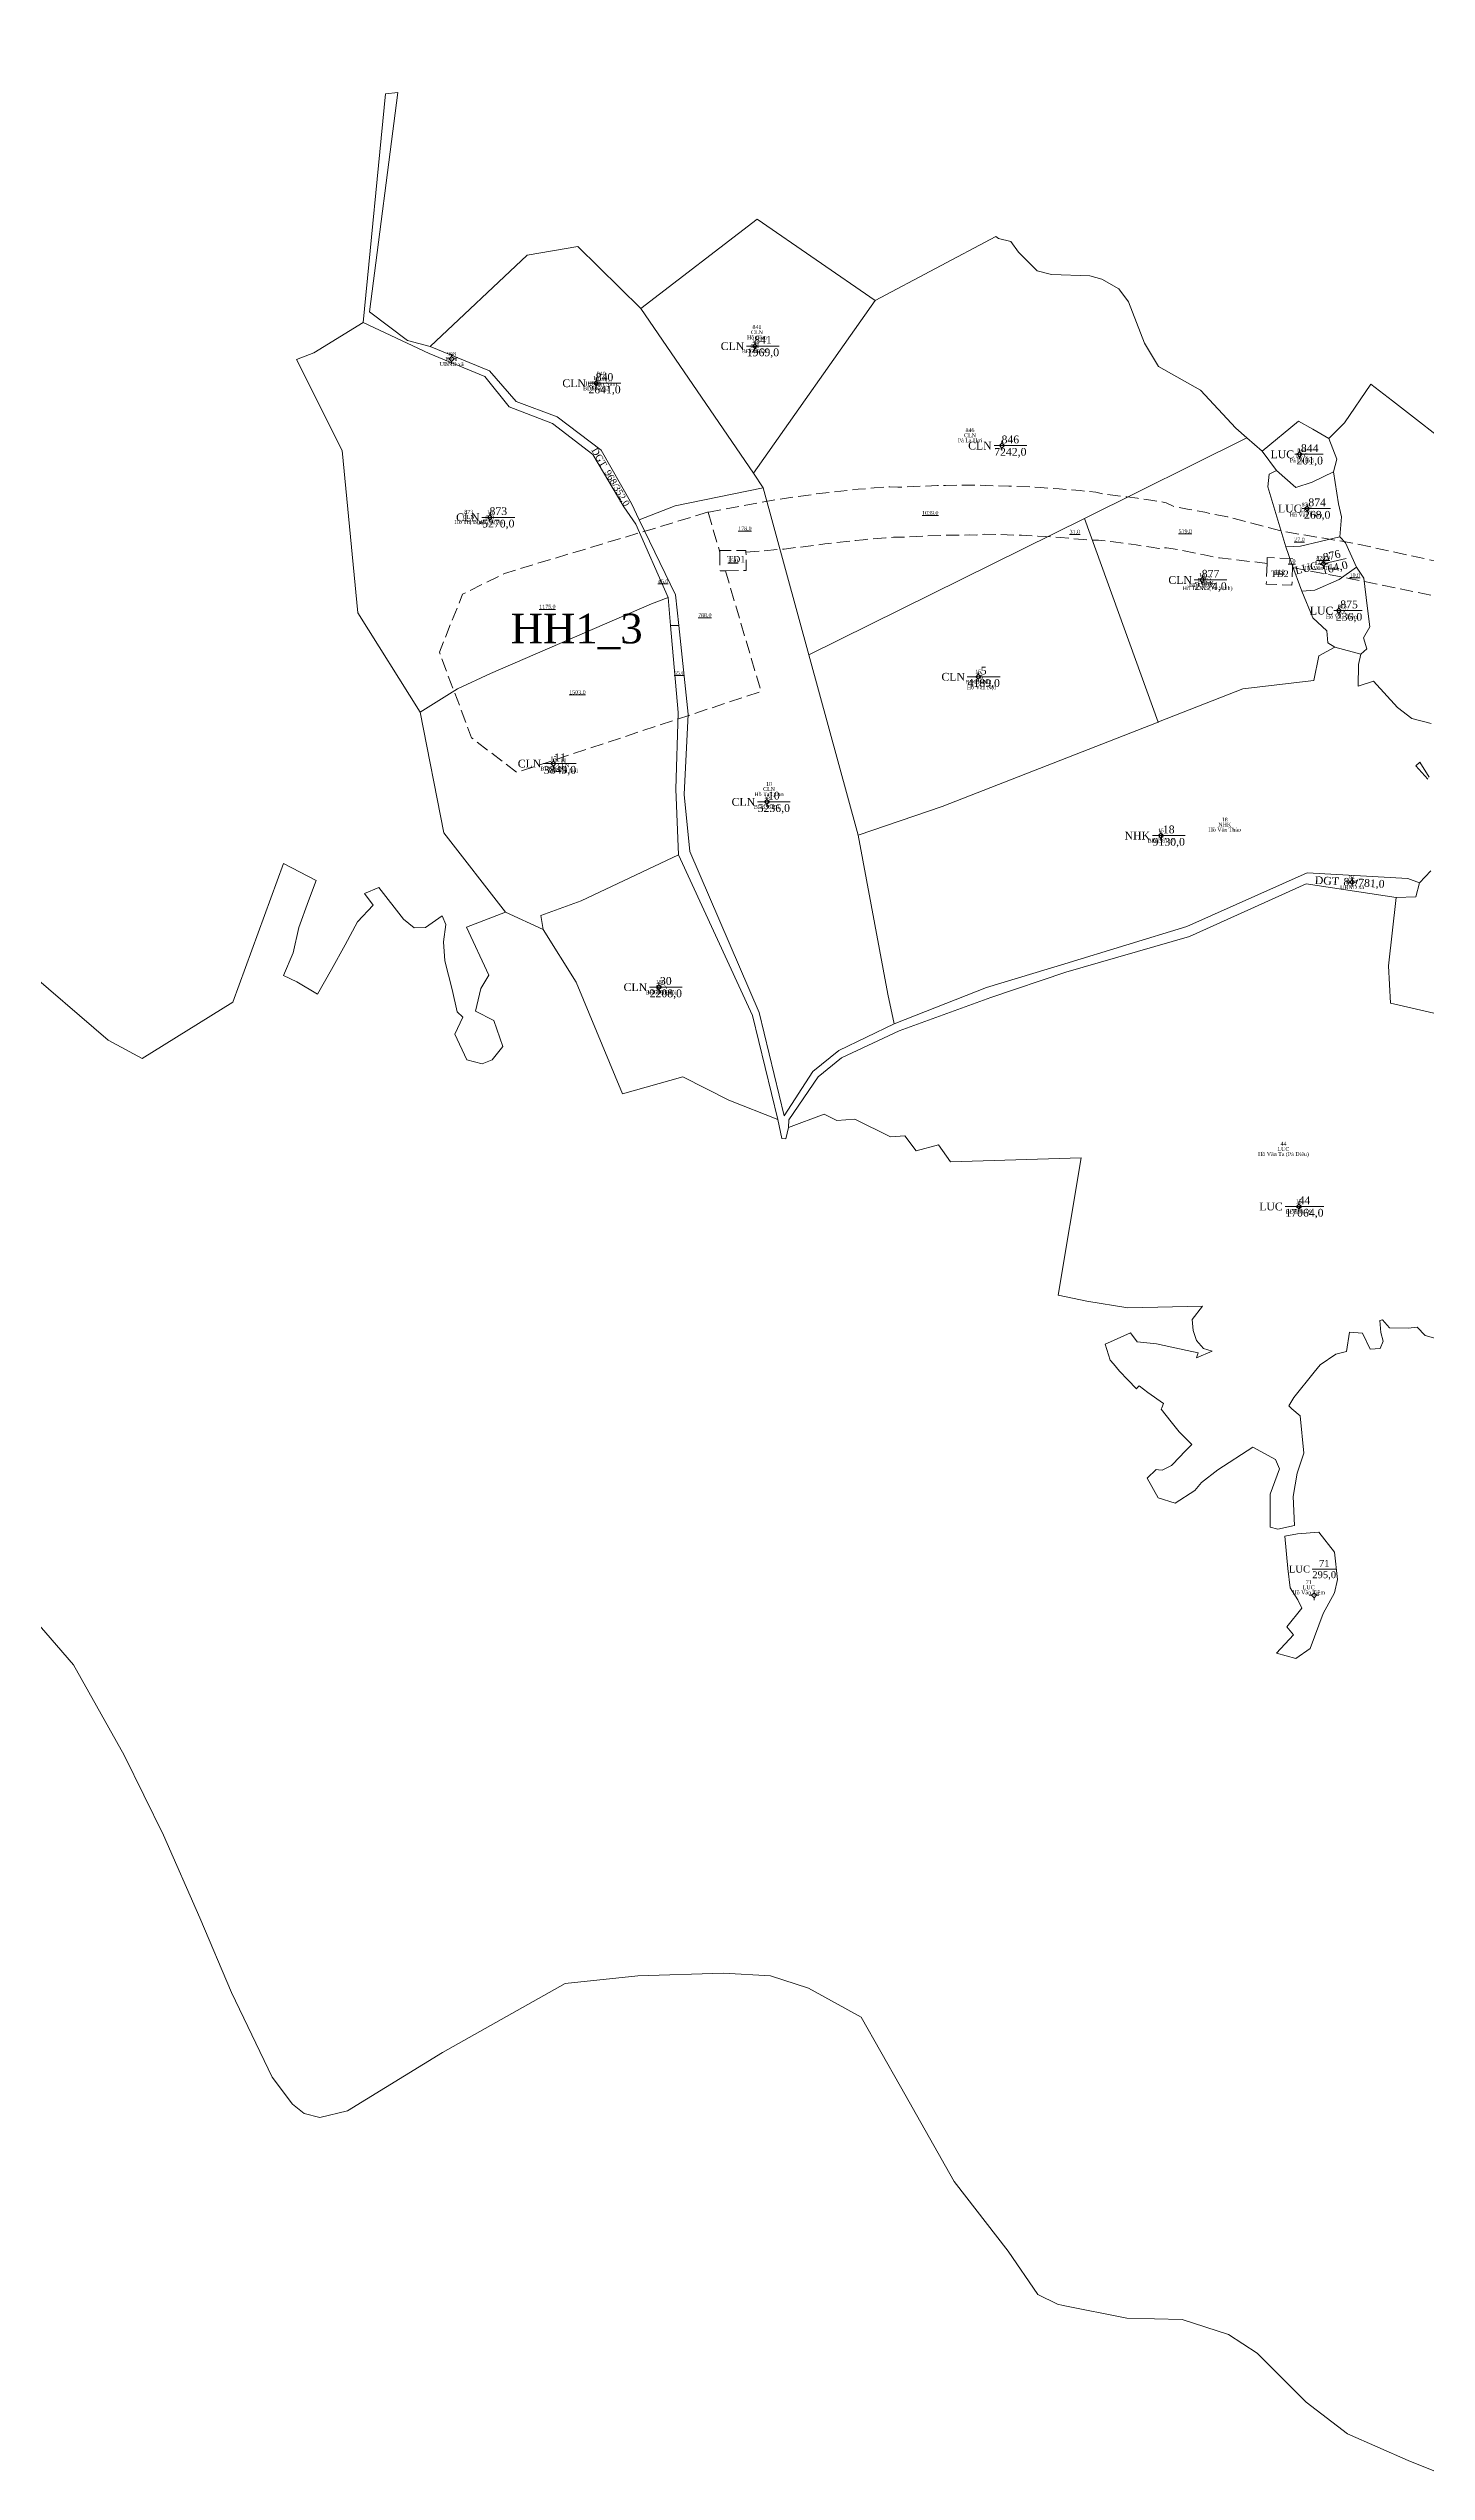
# Model space of a CAD drawing. Header units: metres. Extents: x 543340 to 549474, y 1840490 to 1845220.
# Drawn here: x 547511 to 547866, y 1840525 to 1841148 of the extents above; entities that cross this region are included whole.
import ezdxf
from ezdxf.enums import TextEntityAlignment as Align

# ---------------------------------------------------------------- set-up
doc = ezdxf.new("R2010")
doc.units = ezdxf.units.M
doc.header["$MEASUREMENT"] = 0
doc.linetypes.add('DGN Style 3', pattern=[4.697227, 3.355162, -1.342065])
for name, color, linetype, lineweight in [('Level 10', 7, 'Continuous', 0), ('Level 11', 7, 'Continuous', 0), ('Level 13', 7, 'Continuous', 0), ('Level 15', 7, 'Continuous', 0), ('Level 19', 7, 'Continuous', 0), ('Level 2', 7, 'Continuous', 0), ('Level 28', 7, 'Continuous', 0), ('Level 30', 7, 'Continuous', 0), ('Level 4', 7, 'Continuous', 0), ('Level 5', 7, 'Continuous', 0)]:
    doc.layers.add(name, color=color, linetype=linetype, lineweight=lineweight)
doc.styles.add('Style-Times New Roman', font='times.ttf')

# ---------------------------------------------------------------- blocks, each defined once
blk = doc.blocks.new('CENTRD')
at = {"layer": 'Level 11', "linetype": 'Continuous', "lineweight": 0}
h = blk.add_hatch(color=1, dxfattribs=at)
edge = h.paths.add_edge_path()
edge.add_arc((0, 0), 1.5, 0, 360)
at = {"layer": 'Level 11', "color": 1, "linetype": 'Continuous', "lineweight": 0}
for p, q in [((-6.25, 0), (-12.5, 0)), ((0, 6.25), (-6.25, 0)), ((-6.25, 0), (0, -6.25)), ((0, 12.5), (0, 6.25)), ((6.25, 0), (0, 6.25)), ((0, -6.25), (6.25, 0)), ((12.5, 0), (6.25, 0)), ((0, -6.25), (0, -12.5))]:
    blk.add_line(p, q, dxfattribs=at)
blk = doc.blocks.new('N_THUA_258')
at = {"layer": 'Level 13', "color": 1, "linetype": 'Continuous', "lineweight": 0}
blk.add_line((-2.04, 0), (6.37, 0), dxfattribs=at)
at = {"layer": 'Level 13', "color": 5, "linetype": 'Continuous', "lineweight": 0, "style": 'Style-Times New Roman'}
blk.add_text('840', height=2, dxfattribs=at).set_placement((2.16, 1.6), align=Align.MIDDLE_CENTER)
at = {"layer": 'Level 2', "color": 3, "linetype": 'Continuous', "lineweight": 0, "style": 'Style-Times New Roman'}
blk.add_text('CLN', height=2, dxfattribs=at).set_placement((-2.64, 0), align=Align.MIDDLE_RIGHT)
at = {"layer": 'Level 4', "color": 1, "linetype": 'Continuous', "lineweight": 0, "style": 'Style-Times New Roman'}
blk.add_text('2641,0', height=2, dxfattribs=at).set_placement((2.16, -1.6), align=Align.MIDDLE_CENTER)
blk = doc.blocks.new('N_THUA_259')
at = {"layer": 'Level 13', "color": 1, "linetype": 'Continuous', "lineweight": 0}
blk.add_line((-2.14, 0), (6.27, 0), dxfattribs=at)
at = {"layer": 'Level 13', "color": 5, "linetype": 'Continuous', "lineweight": 0, "style": 'Style-Times New Roman'}
blk.add_text('841', height=2, dxfattribs=at).set_placement((2.07, 1.6), align=Align.MIDDLE_CENTER)
at = {"layer": 'Level 2', "color": 3, "linetype": 'Continuous', "lineweight": 0, "style": 'Style-Times New Roman'}
blk.add_text('CLN', height=2, dxfattribs=at).set_placement((-2.74, 0), align=Align.MIDDLE_RIGHT)
at = {"layer": 'Level 4', "color": 1, "linetype": 'Continuous', "lineweight": 0, "style": 'Style-Times New Roman'}
blk.add_text('1969,0', height=2, dxfattribs=at).set_placement((2.07, -1.6), align=Align.MIDDLE_CENTER)
blk = doc.blocks.new('N_THUA_261')
at = {"layer": 'Level 13', "color": 1, "linetype": 'Continuous', "lineweight": 0}
blk.add_line((-0.82, 0), (6.04, 0), dxfattribs=at)
at = {"layer": 'Level 13', "color": 5, "linetype": 'Continuous', "lineweight": 0, "style": 'Style-Times New Roman'}
blk.add_text('844', height=2, dxfattribs=at).set_placement((2.61, 1.6), align=Align.MIDDLE_CENTER)
at = {"layer": 'Level 2', "color": 3, "linetype": 'Continuous', "lineweight": 0, "style": 'Style-Times New Roman'}
blk.add_text('LUC', height=2, dxfattribs=at).set_placement((-1.42, 0), align=Align.MIDDLE_RIGHT)
at = {"layer": 'Level 4', "color": 1, "linetype": 'Continuous', "lineweight": 0, "style": 'Style-Times New Roman'}
blk.add_text('201,0', height=2, dxfattribs=at).set_placement((2.61, -1.6), align=Align.MIDDLE_CENTER)
blk = doc.blocks.new('N_THUA_262')
at = {"layer": 'Level 13', "color": 1, "linetype": 'Continuous', "lineweight": 0}
blk.add_line((-2.04, 0), (6.37, 0), dxfattribs=at)
at = {"layer": 'Level 13', "color": 5, "linetype": 'Continuous', "lineweight": 0, "style": 'Style-Times New Roman'}
blk.add_text('846', height=2, dxfattribs=at).set_placement((2.16, 1.6), align=Align.MIDDLE_CENTER)
at = {"layer": 'Level 2', "color": 3, "linetype": 'Continuous', "lineweight": 0, "style": 'Style-Times New Roman'}
blk.add_text('CLN', height=2, dxfattribs=at).set_placement((-2.64, 0), align=Align.MIDDLE_RIGHT)
at = {"layer": 'Level 4', "color": 1, "linetype": 'Continuous', "lineweight": 0, "style": 'Style-Times New Roman'}
blk.add_text('7242,0', height=2, dxfattribs=at).set_placement((2.16, -1.6), align=Align.MIDDLE_CENTER)
blk = doc.blocks.new('N_THUA_263')
at = {"layer": 'Level 13', "color": 1, "linetype": 'Continuous', "lineweight": 0}
blk.add_line((-2.04, 0), (6.37, 0), dxfattribs=at)
at = {"layer": 'Level 13', "color": 5, "linetype": 'Continuous', "lineweight": 0, "style": 'Style-Times New Roman'}
blk.add_text('873', height=2, dxfattribs=at).set_placement((2.16, 1.6), align=Align.MIDDLE_CENTER)
at = {"layer": 'Level 2', "color": 3, "linetype": 'Continuous', "lineweight": 0, "style": 'Style-Times New Roman'}
blk.add_text('CLN', height=2, dxfattribs=at).set_placement((-2.64, 0), align=Align.MIDDLE_RIGHT)
at = {"layer": 'Level 4', "color": 1, "linetype": 'Continuous', "lineweight": 0, "style": 'Style-Times New Roman'}
blk.add_text('5270,0', height=2, dxfattribs=at).set_placement((2.16, -1.6), align=Align.MIDDLE_CENTER)
blk = doc.blocks.new('N_THUA_264')
at = {"layer": 'Level 13', "color": 1, "linetype": 'Continuous', "lineweight": 0}
blk.add_line((-0.82, 0), (6.04, 0), dxfattribs=at)
at = {"layer": 'Level 13', "color": 5, "linetype": 'Continuous', "lineweight": 0, "style": 'Style-Times New Roman'}
blk.add_text('874', height=2, dxfattribs=at).set_placement((2.61, 1.6), align=Align.MIDDLE_CENTER)
at = {"layer": 'Level 2', "color": 3, "linetype": 'Continuous', "lineweight": 0, "style": 'Style-Times New Roman'}
blk.add_text('LUC', height=2, dxfattribs=at).set_placement((-1.42, 0), align=Align.MIDDLE_RIGHT)
at = {"layer": 'Level 4', "color": 1, "linetype": 'Continuous', "lineweight": 0, "style": 'Style-Times New Roman'}
blk.add_text('268,0', height=2, dxfattribs=at).set_placement((2.61, -1.6), align=Align.MIDDLE_CENTER)
blk = doc.blocks.new('N_THUA_265')
at = {"layer": 'Level 13', "color": 1, "linetype": 'Continuous', "lineweight": 0}
blk.add_line((-0.81, 0), (6.04, 0), dxfattribs=at)
at = {"layer": 'Level 13', "color": 5, "linetype": 'Continuous', "lineweight": 0, "style": 'Style-Times New Roman'}
blk.add_text('875', height=2, dxfattribs=at).set_placement((2.62, 1.6), align=Align.MIDDLE_CENTER)
at = {"layer": 'Level 2', "color": 3, "linetype": 'Continuous', "lineweight": 0, "style": 'Style-Times New Roman'}
blk.add_text('LUC', height=2, dxfattribs=at).set_placement((-1.41, 0), align=Align.MIDDLE_RIGHT)
at = {"layer": 'Level 4', "color": 1, "linetype": 'Continuous', "lineweight": 0, "style": 'Style-Times New Roman'}
blk.add_text('236,0', height=2, dxfattribs=at).set_placement((2.62, -1.6), align=Align.MIDDLE_CENTER)
blk = doc.blocks.new('N_THUA_266')
at = {"layer": 'Level 13', "color": 1, "linetype": 'Continuous', "lineweight": 0}
blk.add_line((-0.79, -0.19), (5.87, 1.42), dxfattribs=at)
at = {"layer": 'Level 13', "color": 5, "linetype": 'Continuous', "lineweight": 0, "style": 'Style-Times New Roman'}
blk.add_text('876', height=2, rotation=13.59272, dxfattribs=at).set_placement((2.16, 2.17), align=Align.MIDDLE_CENTER)
at = {"layer": 'Level 2', "color": 3, "linetype": 'Continuous', "lineweight": 0, "style": 'Style-Times New Roman'}
blk.add_text('LUC', height=2, rotation=13.59272, dxfattribs=at).set_placement((-1.38, -0.33), align=Align.MIDDLE_RIGHT)
at = {"layer": 'Level 4', "color": 1, "linetype": 'Continuous', "lineweight": 0, "style": 'Style-Times New Roman'}
blk.add_text('164,0', height=2, rotation=13.59272, dxfattribs=at).set_placement((2.92, -0.94), align=Align.MIDDLE_CENTER)
blk = doc.blocks.new('N_THUA_267')
at = {"layer": 'Level 13', "color": 1, "linetype": 'Continuous', "lineweight": 0}
blk.add_line((-2.04, 0), (6.37, 0), dxfattribs=at)
at = {"layer": 'Level 13', "color": 5, "linetype": 'Continuous', "lineweight": 0, "style": 'Style-Times New Roman'}
blk.add_text('877', height=2, dxfattribs=at).set_placement((2.16, 1.6), align=Align.MIDDLE_CENTER)
at = {"layer": 'Level 2', "color": 3, "linetype": 'Continuous', "lineweight": 0, "style": 'Style-Times New Roman'}
blk.add_text('CLN', height=2, dxfattribs=at).set_placement((-2.64, 0), align=Align.MIDDLE_RIGHT)
at = {"layer": 'Level 4', "color": 1, "linetype": 'Continuous', "lineweight": 0, "style": 'Style-Times New Roman'}
blk.add_text('2774,0', height=2, dxfattribs=at).set_placement((2.16, -1.6), align=Align.MIDDLE_CENTER)
blk = doc.blocks.new('N_THUA_274')
at = {"layer": 'Level 13', "color": 5, "linetype": 'Continuous', "lineweight": 0, "style": 'Style-Times New Roman'}
blk.add_text('968', height=1.7, rotation=300.41726, dxfattribs=at).set_placement((0.77, -1.31), align=Align.MIDDLE_RIGHT)
at = {"layer": 'Level 13', "color": 1, "linetype": 'Continuous', "lineweight": 0, "style": 'Style-Times New Roman'}
blk.add_text('/', height=1.7, rotation=300.41726, dxfattribs=at).set_placement((0.94, -1.6), align=Align.MIDDLE_CENTER)
at = {"layer": 'Level 2', "color": 3, "linetype": 'Continuous', "lineweight": 0, "style": 'Style-Times New Roman'}
blk.add_text('DGT ', height=1.7, rotation=300.41726, dxfattribs=at).set_placement((-1.54, 2.62), align=Align.MIDDLE_RIGHT)
at = {"layer": 'Level 4', "color": 1, "linetype": 'Continuous', "lineweight": 0, "style": 'Style-Times New Roman'}
blk.add_text('352,0', height=1.7, rotation=300.41726, dxfattribs=at).set_placement((1.11, -1.88), align=Align.MIDDLE_LEFT)
blk = doc.blocks.new('N_THUA_321')
at = {"layer": 'Level 13', "color": 1, "linetype": 'Continuous', "lineweight": 0}
blk.add_line((-2.81, 0), (5.6, 0), dxfattribs=at)
at = {"layer": 'Level 13', "color": 5, "linetype": 'Continuous', "lineweight": 0, "style": 'Style-Times New Roman'}
blk.add_text('5', height=2, dxfattribs=at).set_placement((1.4, 1.6), align=Align.MIDDLE_CENTER)
at = {"layer": 'Level 2', "color": 3, "linetype": 'Continuous', "lineweight": 0, "style": 'Style-Times New Roman'}
blk.add_text('CLN', height=2, dxfattribs=at).set_placement((-3.41, 0), align=Align.MIDDLE_RIGHT)
at = {"layer": 'Level 4', "color": 1, "linetype": 'Continuous', "lineweight": 0, "style": 'Style-Times New Roman'}
blk.add_text('4189,0', height=2, dxfattribs=at).set_placement((1.4, -1.6), align=Align.MIDDLE_CENTER)
blk = doc.blocks.new('N_THUA_322')
at = {"layer": 'Level 13', "color": 1, "linetype": 'Continuous', "lineweight": 0}
blk.add_line((-2.43, 0), (5.98, 0), dxfattribs=at)
at = {"layer": 'Level 13', "color": 5, "linetype": 'Continuous', "lineweight": 0, "style": 'Style-Times New Roman'}
blk.add_text('10', height=2, dxfattribs=at).set_placement((1.78, 1.6), align=Align.MIDDLE_CENTER)
at = {"layer": 'Level 2', "color": 3, "linetype": 'Continuous', "lineweight": 0, "style": 'Style-Times New Roman'}
blk.add_text('CLN', height=2, dxfattribs=at).set_placement((-3.03, 0), align=Align.MIDDLE_RIGHT)
at = {"layer": 'Level 4', "color": 1, "linetype": 'Continuous', "lineweight": 0, "style": 'Style-Times New Roman'}
blk.add_text('5236,0', height=2, dxfattribs=at).set_placement((1.78, -1.6), align=Align.MIDDLE_CENTER)
blk = doc.blocks.new('N_THUA_323')
at = {"layer": 'Level 13', "color": 1, "linetype": 'Continuous', "lineweight": 0}
blk.add_line((-2.52, 0), (5.89, 0), dxfattribs=at)
at = {"layer": 'Level 13', "color": 5, "linetype": 'Continuous', "lineweight": 0, "style": 'Style-Times New Roman'}
blk.add_text('11', height=2, dxfattribs=at).set_placement((1.68, 1.6), align=Align.MIDDLE_CENTER)
at = {"layer": 'Level 2', "color": 3, "linetype": 'Continuous', "lineweight": 0, "style": 'Style-Times New Roman'}
blk.add_text('CLN', height=2, dxfattribs=at).set_placement((-3.12, 0), align=Align.MIDDLE_RIGHT)
at = {"layer": 'Level 4', "color": 1, "linetype": 'Continuous', "lineweight": 0, "style": 'Style-Times New Roman'}
blk.add_text('3849,0', height=2, dxfattribs=at).set_placement((1.68, -1.6), align=Align.MIDDLE_CENTER)
blk = doc.blocks.new('N_THUA_324')
at = {"layer": 'Level 13', "color": 1, "linetype": 'Continuous', "lineweight": 0}
blk.add_line((-2.16, 0), (6.25, 0), dxfattribs=at)
at = {"layer": 'Level 13', "color": 5, "linetype": 'Continuous', "lineweight": 0, "style": 'Style-Times New Roman'}
blk.add_text('18', height=2, dxfattribs=at).set_placement((2.04, 1.6), align=Align.MIDDLE_CENTER)
at = {"layer": 'Level 2', "color": 3, "linetype": 'Continuous', "lineweight": 0, "style": 'Style-Times New Roman'}
blk.add_text('NHK', height=2, dxfattribs=at).set_placement((-2.76, 0), align=Align.MIDDLE_RIGHT)
at = {"layer": 'Level 4', "color": 1, "linetype": 'Continuous', "lineweight": 0, "style": 'Style-Times New Roman'}
blk.add_text('9130,0', height=2, dxfattribs=at).set_placement((2.04, -1.6), align=Align.MIDDLE_CENTER)
blk = doc.blocks.new('N_THUA_327')
at = {"layer": 'Level 13', "color": 1, "linetype": 'Continuous', "lineweight": 0}
blk.add_line((-2.43, 0), (5.98, 0), dxfattribs=at)
at = {"layer": 'Level 13', "color": 5, "linetype": 'Continuous', "lineweight": 0, "style": 'Style-Times New Roman'}
blk.add_text('30', height=2, dxfattribs=at).set_placement((1.78, 1.6), align=Align.MIDDLE_CENTER)
at = {"layer": 'Level 2', "color": 3, "linetype": 'Continuous', "lineweight": 0, "style": 'Style-Times New Roman'}
blk.add_text('CLN', height=2, dxfattribs=at).set_placement((-3.03, 0), align=Align.MIDDLE_RIGHT)
at = {"layer": 'Level 4', "color": 1, "linetype": 'Continuous', "lineweight": 0, "style": 'Style-Times New Roman'}
blk.add_text('2208,0', height=2, dxfattribs=at).set_placement((1.78, -1.6), align=Align.MIDDLE_CENTER)
blk = doc.blocks.new('N_THUA_328')
at = {"layer": 'Level 13', "color": 1, "linetype": 'Continuous', "lineweight": 0}
blk.add_line((-3.54, 0), (6.42, 0), dxfattribs=at)
at = {"layer": 'Level 13', "color": 5, "linetype": 'Continuous', "lineweight": 0, "style": 'Style-Times New Roman'}
blk.add_text('44', height=2, dxfattribs=at).set_placement((1.44, 1.6), align=Align.MIDDLE_CENTER)
at = {"layer": 'Level 2', "color": 3, "linetype": 'Continuous', "lineweight": 0, "style": 'Style-Times New Roman'}
blk.add_text('LUC', height=2, dxfattribs=at).set_placement((-4.14, 0), align=Align.MIDDLE_RIGHT)
at = {"layer": 'Level 4', "color": 1, "linetype": 'Continuous', "lineweight": 0, "style": 'Style-Times New Roman'}
blk.add_text('17064,0', height=2, dxfattribs=at).set_placement((1.44, -1.6), align=Align.MIDDLE_CENTER)
blk = doc.blocks.new('N_THUA_330')
at = {"layer": 'Level 13', "color": 1, "linetype": 'Continuous', "lineweight": 0}
blk.add_line((-1.16, 0), (5.01, 0), dxfattribs=at)
at = {"layer": 'Level 13', "color": 5, "linetype": 'Continuous', "lineweight": 0, "style": 'Style-Times New Roman'}
blk.add_text('71', height=1.8, dxfattribs=at).set_placement((1.93, 1.44), align=Align.MIDDLE_CENTER)
at = {"layer": 'Level 2', "color": 3, "linetype": 'Continuous', "lineweight": 0, "style": 'Style-Times New Roman'}
blk.add_text('LUC', height=1.8, dxfattribs=at).set_placement((-1.7, 0), align=Align.MIDDLE_RIGHT)
at = {"layer": 'Level 4', "color": 1, "linetype": 'Continuous', "lineweight": 0, "style": 'Style-Times New Roman'}
blk.add_text('295,0', height=1.8, dxfattribs=at).set_placement((1.93, -1.44), align=Align.MIDDLE_CENTER)
blk = doc.blocks.new('N_THUA_331')
at = {"layer": 'Level 13', "color": 5, "linetype": 'Continuous', "lineweight": 0, "style": 'Style-Times New Roman'}
blk.add_text('81', height=2, rotation=356.75656, dxfattribs=at).set_placement((0.82, -0.05), align=Align.MIDDLE_RIGHT)
at = {"layer": 'Level 13', "color": 1, "linetype": 'Continuous', "lineweight": 0, "style": 'Style-Times New Roman'}
blk.add_text('/', height=2, rotation=356.75656, dxfattribs=at).set_placement((1.2, -0.07), align=Align.MIDDLE_CENTER)
at = {"layer": 'Level 2', "color": 3, "linetype": 'Continuous', "lineweight": 0, "style": 'Style-Times New Roman'}
blk.add_text('DGT ', height=2, rotation=356.75656, dxfattribs=at).set_placement((-2.6, 0.15), align=Align.MIDDLE_RIGHT)
at = {"layer": 'Level 4', "color": 1, "linetype": 'Continuous', "lineweight": 0, "style": 'Style-Times New Roman'}
blk.add_text('781,0', height=2, rotation=356.75656, dxfattribs=at).set_placement((1.59, -0.09), align=Align.MIDDLE_LEFT)

msp = doc.modelspace()

# ---------------------------------------------------------------- linework, layer by layer
at = {"layer": 'Level 10', "color": 7, "lineweight": 0}
for p, q in [((547663.68, 1841081.54), (547692.59, 1841039.15)), ((547692.59, 1841039.15), (547723.95, 1841083.55)), ((547777.69, 1841027.52), (547819.47, 1841048.25)), ((547819.47, 1841048.25), (547823.36, 1841044.8)), ((547823.36, 1841044.8), (547827.06, 1841039.89)), ((547692.59, 1841039.15), (547695.15, 1841035.39)), ((547695.15, 1841035.39), (547706.88, 1840992.4)), ((547706.88, 1840992.4), (547777.69, 1841027.52)), ((547777.69, 1841027.52), (547796.63, 1840975.13)), ((547670.69, 1841007.16), (547671.31, 1841000)), ((547706.88, 1840992.4), (547719.52, 1840946.07)), ((547842.06, 1840994.38), (547848.79, 1840992.6)), ((547628.89, 1840926.25), (547638.52, 1840921.78))]:
    msp.add_line(p, q, dxfattribs=at)
at = {"layer": 'Level 10', "color": 7, "lineweight": 0, "flags": 128}
for points in [[(547592.31, 1841077.93), (547598, 1841136.72), (547601.19, 1841137.06), (547593.88, 1841080.69), (547603.7, 1841073.3), (547609.48, 1841071.75)], [(547663.68, 1841081.54), (547693.53, 1841104.53), (547723.95, 1841083.55)], [(547609.48, 1841071.75), (547634.43, 1841095.2), (547647.49, 1841097.45), (547663.68, 1841081.54)], [(547723.95, 1841083.55), (547754.92, 1841100.07), (547755.65, 1841099.56), (547758.82, 1841098.76), (547760.75, 1841096.01), (547763.07, 1841093.65), (547765.59, 1841091.22), (547769.27, 1841090.24), (547779.12, 1841089.89), (547782.18, 1841089.04), (547786.57, 1841086.56), (547789.04, 1841083.21), (547793.14, 1841072.63), (547796.75, 1841066.6), (547807.58, 1841060.47), (547816.63, 1841050.76), (547819.47, 1841048.25)], [(547592.31, 1841077.93), (547579.58, 1841070.11), (547575.13, 1841068.39), (547586.91, 1841044.95), (547590.94, 1841003.24), (547606.94, 1840977.68)], [(547592.31, 1841077.93), (547609.26, 1841069.96), (547623.59, 1841064.03), (547629.84, 1841056.2), (547640.93, 1841051.96), (547651.36, 1841043.97), (547659.28, 1841030.48), (547662.39, 1841026.02), (547670.69, 1841007.16)], [(547609.48, 1841071.75), (547624.76, 1841065.49), (547631.61, 1841057.56), (547642.12, 1841053.69), (547653.48, 1841045.06), (547661.23, 1841031.38), (547663.24, 1841027.13)], [(547840.51, 1841048.08), (547844.53, 1841052.12), (547851.38, 1841062.07), (547856.91, 1841057.78), (547891.67, 1841030.7), (547893.45, 1841029.41)], [(547823.36, 1841044.8), (547832.72, 1841052.55), (547836.42, 1841050.45), (547840.51, 1841048.08)], [(547841.72, 1841039.5), (547842.58, 1841042.79), (547840.51, 1841048.08)], [(547663.24, 1841027.13), (547672.47, 1841030.8), (547695.15, 1841035.39)], [(547827.06, 1841039.89), (547825.21, 1841038.93), (547824.88, 1841035.68), (547829.5, 1841020.24)], [(547827.06, 1841039.89), (547832.06, 1841035.47), (547836.22, 1841036.87), (547841.72, 1841039.5)], [(547843.33, 1841022.83), (547843.78, 1841027.94), (547843.06, 1841031.29), (547841.72, 1841039.5)], [(547663.24, 1841027.13), (547672.59, 1841007.84), (547673.42, 1841000)], [(547829.5, 1841020.24), (547833.28, 1841020.4), (547843.33, 1841022.83)], [(547843.33, 1841022.83), (547844.85, 1841021.25), (547847.66, 1841015.01)], [(547829.5, 1841020.24), (547830.91, 1841015.98), (547833.62, 1841008.82)], [(547833.62, 1841008.82), (547836.96, 1841009.11), (547843.19, 1841011.82), (547847.66, 1841015.01)], [(547847.66, 1841015.01), (547849.5, 1841012.13), (547850.36, 1841005.06), (547851.12, 1840999.62), (547849.49, 1840996.78), (547850.34, 1840993.99), (547848.79, 1840992.6)], [(547606.94, 1840977.68), (547616.5, 1840983.7), (547625.05, 1840987.6), (547666.4, 1841005.55), (547670.69, 1841007.16)], [(547833.62, 1841008.82), (547836.47, 1841001.92), (547839.99, 1840998.58), (547840.28, 1840995.5), (547842.06, 1840994.38)], [(547671.31, 1841000), (547671.32, 1841000), (547673.42, 1841000)], [(547671.31, 1841000), (547673.27, 1840977.6), (547672.64, 1840957.93), (547673.38, 1840941.03)], [(547673.42, 1841000), (547675.84, 1840977.17), (547674.78, 1840956.49), (547676.3, 1840941.88), (547694.12, 1840900.47), (547700.49, 1840873.85), (547707.91, 1840885.28), (547714.59, 1840890.7), (547728.82, 1840897.5)], [(547796.63, 1840975.13), (547796.78, 1840975.19), (547818.47, 1840983.69), (547836.68, 1840985.8), (547837.97, 1840992.22), (547842.06, 1840994.38)], [(547866.89, 1840974.78), (547861.9, 1840976.05), (547858.18, 1840978.93), (547852.05, 1840985.69), (547848.11, 1840984.35), (547848.15, 1840989.94), (547848.79, 1840992.6)], [(547606.94, 1840977.68), (547613.01, 1840946.67), (547628.89, 1840926.25)], [(547719.52, 1840946.07), (547741.13, 1840953.39), (547796.63, 1840975.13)], [(547865.96, 1840960.49), (547862.87, 1840963.92), (547863.95, 1840964.82), (547866.34, 1840960.98)], [(547719.52, 1840946.07), (547727.19, 1840905.15), (547728.82, 1840897.5)], [(547504.03, 1840912.9), (547526.76, 1840893.35), (547535.45, 1840888.64), (547558.75, 1840903.12), (547571.81, 1840938.8), (547580.16, 1840934.37), (547578.22, 1840929.2), (547575.71, 1840922.34), (547574.27, 1840915.77), (547571.82, 1840909.95), (547575.2, 1840908.35), (547580.51, 1840905.15), (547584.16, 1840911.5), (547587.65, 1840917.85), (547590.81, 1840923.79), (547594.87, 1840928.05), (547592.65, 1840931.04), (547596.28, 1840932.57), (547602.63, 1840924.44), (547605.38, 1840922.21), (547608.29, 1840922.29), (547612.62, 1840925.35), (547613.5, 1840923.07), (547612.97, 1840918.59), (547613.24, 1840913.7), (547615.16, 1840906.33), (547616.44, 1840900.61), (547617.9, 1840899.29), (547615.88, 1840894.86), (547618.9, 1840888.31), (547622.9, 1840887.28), (547625.47, 1840888.29), (547628.18, 1840891.72), (547625.86, 1840898.38), (547621.19, 1840900.83), (547622.53, 1840906.62), (547624.62, 1840910.07), (547618.83, 1840922.39), (547628.89, 1840926.25)], [(547638.52, 1840921.78), (547637.96, 1840925.42), (547648.35, 1840929.14), (547673.38, 1840941.03)], [(547673.38, 1840941.03), (547692.35, 1840899.65), (547698.92, 1840872.91)], [(547728.82, 1840897.5), (547752.55, 1840906.86), (547772.68, 1840912.96), (547804.06, 1840922.56), (547834.95, 1840936.36), (547860.89, 1840934.89), (547863.85, 1840933.81)], [(547863.85, 1840933.81), (547866.73, 1840936.87)], [(547701.64, 1840870.89), (547701.72, 1840872.82), (547709.25, 1840883.92), (547715.23, 1840888.81), (547730.07, 1840895.73), (547753.64, 1840904.3), (547772.94, 1840910.78), (547804.73, 1840919.96), (547834.72, 1840933.52), (547857.87, 1840930)], [(547867.56, 1840900.29), (547856.38, 1840902.88), (547855.86, 1840912.45), (547857.87, 1840930)], [(547857.87, 1840930), (547862.88, 1840930.22), (547863.85, 1840933.81)], [(547638.52, 1840921.78), (547647.08, 1840908.29), (547658.98, 1840879.54), (547674.47, 1840883.89), (547686.25, 1840877.91), (547698.92, 1840872.91)], [(547698.92, 1840872.91), (547699.89, 1840868.01), (547700.91, 1840867.97), (547701.64, 1840870.89)], [(547701.64, 1840870.89), (547710.79, 1840874.32), (547714.09, 1840872.7), (547718.67, 1840873.05), (547727.81, 1840868.5), (547731.51, 1840868.73), (547734.46, 1840864.87), (547740.2, 1840866.45), (547743.24, 1840862.07), (547776.9, 1840863.03), (547770.99, 1840827.73), (547778.3, 1840826.18), (547788.83, 1840824.53), (547808.08, 1840824.95), (547805.39, 1840821.46), (547805.68, 1840818.68), (547806.48, 1840816.06), (547808.29, 1840814.04), (547810.56, 1840813.31), (547806.5, 1840811.61), (547806.94, 1840812.91), (547804.14, 1840813.5), (547796.22, 1840815.21), (547791.26, 1840815.78), (547789.51, 1840818.02), (547783.64, 1840815.43), (547783.07, 1840815.18), (547784.34, 1840811.07), (547785.14, 1840810.11), (547786.75, 1840808.2), (547788.9, 1840805.94), (547791.06, 1840803.66), (547791.35, 1840803.97), (547791.78, 1840804.43), (547794.02, 1840802.72), (547798.01, 1840799.9), (547797.57, 1840798.8), (547797.44, 1840798.46), (547800.01, 1840795.2), (547802.08, 1840792.57), (547805.31, 1840789.38), (547803.35, 1840787.34), (547802.29, 1840786.22), (547800.09, 1840783.93), (547797.69, 1840782.76), (547796.72, 1840782.83), (547796.12, 1840782.88), (547793.85, 1840780.7), (547796.68, 1840775.65), (547801.04, 1840774.24), (547806.12, 1840777.48), (547807.78, 1840779.6), (547811.97, 1840782.8), (547820.98, 1840788.67), (547826.82, 1840785.47), (547827.87, 1840783.06), (547825.48, 1840776.59), (547825.44, 1840768.12), (547827.45, 1840767.58), (547831.72, 1840768.52), (547831.33, 1840775.98), (547832.44, 1840781.95), (547834.09, 1840787.07), (547833.2, 1840796.7), (547831.01, 1840798.55), (547830.29, 1840799.3), (547831.54, 1840801.4), (547836.76, 1840807.93), (547838.29, 1840809.79), (547842.32, 1840812.57), (547845.06, 1840813.27), (547845.87, 1840818.24), (547849.21, 1840818), (547851.17, 1840813.85), (547853.75, 1840814.01), (547854.51, 1840815.88), (547853.87, 1840818.14), (547853.67, 1840821.19), (547854.36, 1840821.41), (547856.12, 1840819.38), (547860.97, 1840819.25), (547863.21, 1840819.53), (547865.32, 1840817.4), (547870.21, 1840815.96)], [(547842.74, 1840754.61), (547841.99, 1840751.15), (547839.08, 1840745.89), (547835.72, 1840736.89), (547832.1, 1840734.32), (547827.1, 1840735.71), (547831.48, 1840740.41), (547829.72, 1840742.48), (547833.64, 1840747.24), (547832.59, 1840749.37), (547830.58, 1840752.48), (547829.96, 1840757.43), (547829.25, 1840765.78), (547832.47, 1840766.38), (547837.95, 1840766.79), (547841.97, 1840761.68), (547842.74, 1840754.61)], [(547867.95, 1840525.19), (547860.94, 1840528.01), (547845.33, 1840534.91), (547834.73, 1840543.04), (547822.14, 1840555.64), (547814.72, 1840560.44), (547802.84, 1840564.26), (547788.59, 1840564.65), (547772.27, 1840567.92), (547770.8, 1840568.21), (547765.75, 1840570.74), (547758.1, 1840581.86), (547744.26, 1840599.82), (547730.4, 1840624.24), (547720.34, 1840642.03), (547706.8, 1840649.51), (547696.98, 1840652.67), (547684.89, 1840653.34), (547662.93, 1840652.7), (547644.23, 1840650.7), (547612.64, 1840632.96), (547588.24, 1840618), (547581.15, 1840616.29), (547577.13, 1840617.3), (547574.1, 1840619.68), (547568.86, 1840626.58), (547558.47, 1840648.38), (547550.28, 1840667.63), (547540.92, 1840688.87), (547530.81, 1840709.47), (547517.85, 1840732.63), (547499.18, 1840754.21)]]:
    msp.add_lwpolyline(points, dxfattribs=at)
at = {"layer": 'Level 30', "color": 5, "linetype": 'DGN Style 3', "lineweight": 13}
msp.add_line((547680.96, 1841029.13), (547684, 1841018.83), dxfattribs=at)
at = {"layer": 'Level 30', "color": 5, "linetype": 'DGN Style 3', "lineweight": 13, "flags": 128}
for points in [[(547680.96, 1841029.13), (547681.61, 1841029.25), (547699.04, 1841032.45), (547709.49, 1841033.91), (547717.52, 1841034.81), (547719.55, 1841035.01), (547723.61, 1841035.37), (547727.68, 1841035.68), (547729.74, 1841035.52), (547733.81, 1841035.74), (547739.92, 1841035.98), (547741.58, 1841036.02), (547741.96, 1841036.03), (547748.08, 1841036.11), (547750.12, 1841036.1), (547752.16, 1841035.98), (547758.27, 1841035.85), (547764.38, 1841035.59), (547766.42, 1841035.48), (547768.45, 1841035.3), (547771.23, 1841035.11), (547776.57, 1841034.67), (547780.63, 1841034.27), (547782.63, 1841033.8), (547788.69, 1841033.06), (547791.36, 1841032.7), (547794.74, 1841032.2), (547796.75, 1841031.89), (547798.76, 1841031.56), (547800.66, 1841030.58), (547804.66, 1841029.86), (547808.65, 1841029.09), (547810.63, 1841028.69), (547814.55, 1841027.89), (547828.54, 1841024.24), (547847.48, 1841021.03), (547870.05, 1841016.1), (547911.59, 1841007.58), (547920.49, 1841006.04), (547927.8, 1841005.17), (547946.45, 1841002.14), (547962.04, 1840999.26), (547966.02, 1840998.96), (547967.81, 1840998.91), (547969.59, 1840998.9), (547973.1, 1840998.65), (547974.85, 1840998.42), (547976.61, 1840998.4), (547978.36, 1840998.43), (547980.12, 1840998.53), (547981.87, 1840998.68), (547983.62, 1840998.9), (547985.36, 1840999.17), (547987.17, 1840999.09), (547988.9, 1840999.48), (547990.62, 1840999.92), (547992.32, 1841000.43), (547994, 1841000.99), (547995.67, 1841001.6), (547997.31, 1841002.27), (547999.15, 1841002.52), (548000.76, 1841003.3), (548002.34, 1841004.14), (548003.9, 1841005.03), (548005.42, 1841005.98), (548006.91, 1841006.97), (548008.37, 1841008.01), (548009.95, 1841008.9), (548011.34, 1841010.04), (548012.86, 1841011.04), (548014.36, 1841012.1), (548015.09, 1841012.65), (548015.89, 1841013.27), (548017.51, 1841014.47), (548019.1, 1841015.71), (548019.67, 1841016.28), (548033.65, 1841029.76), (548046.41, 1841042.86), (548064.99, 1841061.26), (548077.25, 1841074.25), (548088.92, 1841087.02), (548103.84, 1841101.24), (548110.89, 1841107.49), (548112.49, 1841109.29), (548113.61, 1841110.53), (548114.65, 1841112.49), (548116.2, 1841113.91), (548116.75, 1841114.4), (548117.78, 1841115.3), (548118.73, 1841116.55), (548120.81, 1841118.26), (548122.31, 1841119.78), (548124.05, 1841121), (548125.83, 1841122.14), (548127.56, 1841123.2), (548129.27, 1841124.25), (548134.52, 1841126.88), (548137.72, 1841129.24), (548139.28, 1841130.41), (548140.98, 1841131.39), (548143.91, 1841133.58), (548147.19, 1841136.13), (548148.02, 1841138.2), (548151.56, 1841141.14), (548153.96, 1841143.22), (548155.41, 1841144.51), (548156.73, 1841145.94), (548159.41, 1841148.44), (548159.56, 1841148.59), (548160.96, 1841149.94), (548162.34, 1841151.3), (548164.41, 1841151.99), (548165.81, 1841153.34), (548167.23, 1841154.74), (548168.59, 1841156.21), (548191.76, 1841179.55), (548206.08, 1841194.13), (548216.29, 1841206.28), (548230.11, 1841221.98), (548239.53, 1841232.85), (548243.45, 1841237.39), (548244.64, 1841238.81), (548245.79, 1841240.27), (548246.88, 1841241.78), (548247.92, 1841243.31), (548248.91, 1841244.88), (548249.85, 1841246.49), (548250.74, 1841248.12), (548255.88, 1841258.8), (548279.07, 1841307.25), (548279.97, 1841309.13), (548281.07, 1841311.13), (548282.29, 1841313.06), (548283.64, 1841314.9), (548285.12, 1841316.65), (548286.7, 1841318.3), (548288.39, 1841319.83), (548290.18, 1841321.26), (548292.06, 1841322.55), (548294.02, 1841323.73), (548296.06, 1841324.76), (548297.68, 1841325.48), (548298.16, 1841325.67), (548300.09, 1841327.15), (548300.49, 1841327.27), (548302.34, 1841327.78), (548304.52, 1841328.84), (548306.88, 1841329.17), (548309.06, 1841329.35), (548311.05, 1841329.49), (548313.02, 1841330.02), (548317.48, 1841330.33), (548328.98, 1841331.99), (548354.19, 1841335.32), (548366.56, 1841336.55), (548369.68, 1841337.17), (548370.38, 1841337.33), (548372.03, 1841337.75), (548373.66, 1841338.23), (548375.31, 1841338.53), (548376.95, 1841338.86), (548378.58, 1841339.25), (548380.2, 1841339.7), (548382.06, 1841339.4), (548383.67, 1841339.96), (548385.25, 1841340.57), (548386.82, 1841341.24), (548388.36, 1841341.95), (548389.88, 1841342.72), (548390.88, 1841343.26), (548391.37, 1841343.54), (548392.84, 1841344.41), (548394.27, 1841345.33), (548395.68, 1841346.29), (548397.05, 1841347.3), (548398.69, 1841347.98), (548400, 1841349.09), (548401.28, 1841350.24), (548402.52, 1841351.43), (548403.17, 1841352.1), (548403.71, 1841352.67), (548405.01, 1841353.82), (548406.12, 1841355.13), (548407.19, 1841356.49), (548408.22, 1841357.87), (548409.19, 1841359.3), (548411.15, 1841360.11), (548412.05, 1841361.63), (548412.9, 1841363.18), (548413.7, 1841364.76), (548414.61, 1841366.73), (548415.14, 1841367.98), (548415.77, 1841369.63), (548416.36, 1841371.29), (548416.88, 1841372.98), (548417.35, 1841374.68), (548418.62, 1841376.21), (548418.98, 1841377.97), (548419.28, 1841379.73), (548419.52, 1841381.51), (548419.95, 1841383.28), (548420.33, 1841385.06), (548420.49, 1841385.96), (548420.65, 1841386.96), (548420.97, 1841388.95), (548421.29, 1841390.94), (548422.01, 1841398.3), (548422.65, 1841412.9), (548422.86, 1841430.5), (548422.92, 1841432.3), (548421.17, 1841435.55), (548418.47, 1841436.73), (548416.58, 1841436.66), (548414.75, 1841435.82), (548413.83, 1841435.4), (548412.83, 1841434.96), (548410.79, 1841434.14), (548406.64, 1841432.61), (548404.46, 1841432.23), (548402.28, 1841431.93), (548400.09, 1841431.7), (548397.89, 1841431.55), (548395.7, 1841430.77), (548393.47, 1841430.76), (548392.2, 1841430.79), (548391.24, 1841430.83), (548389.02, 1841430.97), (548386.8, 1841431.18), (548384.56, 1841431.26), (548382.36, 1841431.62), (548380.17, 1841432.06), (548377.99, 1841432.57), (548375.83, 1841433.15), (548374.06, 1841434.95), (548372.07, 1841435.89), (548370.82, 1841436.53), (548366.63, 1841438.77), (548362.12, 1841441.81), (548351.15, 1841446.1), (548337.71, 1841447.21), (548320.74, 1841447.95), (548304.46, 1841459.7), (548288.85, 1841464.18), (548274.89, 1841468.55), (548267.74, 1841472.86)], [(547685.4, 1841014.08), (547694.58, 1840983.01), (547631.77, 1840962.2), (547620.15, 1840971.1), (547611.87, 1840993.12), (547617.85, 1841008.04), (547628.6, 1841013.39), (547680.82, 1841029.09), (547680.96, 1841029.13)], [(547690.7, 1841018.85), (547700.51, 1841019.64), (547710.97, 1841020.96), (547712.96, 1841021.19), (547718.84, 1841021.84), (547720.79, 1841022.04), (547726.63, 1841022.54), (547728.58, 1841022.68), (547730.54, 1841022.69), (547734.44, 1841022.91), (547736.39, 1841023), (547741.88, 1841023.18), (547742.25, 1841023.18), (547746.15, 1841023.24), (547748.11, 1841023.26), (547750.06, 1841023.25), (547752.02, 1841023.44), (547757.88, 1841023.32), (547761.49, 1841023.18), (547765.69, 1841022.97), (547767.64, 1841022.87), (547771.54, 1841022.6), (547777.39, 1841022.08), (547779.33, 1841021.88), (547781.31, 1841021.95), (547783.25, 1841021.73), (547785.19, 1841021.49), (547789.07, 1841020.98), (547789.7, 1841020.89), (547791.01, 1841020.7), (547792.95, 1841020.41), (547794.88, 1841020.11), (547796.81, 1841019.8), (547798.83, 1841019.99), (547802.69, 1841019.3), (547806.54, 1841018.55), (547808.48, 1841018.16), (547812.4, 1841017.36), (547824.67, 1841015.96)], [(547684, 1841018.83), (547684, 1841019.27), (547690.7, 1841019.3), (547690.7, 1841018.85)], [(547684, 1841018.83), (547684.02, 1841014.07), (547685.4, 1841014.08)], [(547685.4, 1841014.08), (547690.72, 1841014.1), (547690.7, 1841018.85)], [(547824.67, 1841015.96), (547824.45, 1841010.64), (547831.04, 1841010.37), (547831.23, 1841014.87)], [(547824.67, 1841015.96), (547824.73, 1841017.44), (547831.33, 1841017.16), (547831.23, 1841014.87)], [(547831.23, 1841014.87), (547845.66, 1841012.11), (547868.29, 1841007.47), (547887, 1841003.9), (547909.89, 1840999.24), (547918.72, 1840997.39), (547925.86, 1840995.67), (547944.16, 1840990.88), (547959.62, 1840987.4), (547963.13, 1840986.22), (547963.47, 1840986.1), (547965.63, 1840985.58), (547966.17, 1840985.43), (547967.79, 1840985.01), (547969.99, 1840984.68), (547972.21, 1840984.51), (547974.45, 1840984.76), (547976.66, 1840984.73), (547978.88, 1840984.78), (547981.09, 1840984.9), (547983.3, 1840985.09), (547985.5, 1840985.36), (547987.68, 1840985.7), (547989.82, 1840986.31), (547991.98, 1840986.79), (547994.11, 1840987.35), (547995.53, 1840987.76), (547996.23, 1840987.97), (547998.33, 1840988.67), (548000.4, 1840989.43), (548002.44, 1840990.27), (548006.42, 1840992.18), (548008.37, 1840993.22), (548010.01, 1840994.15), (548012.16, 1840995.48), (548014, 1840996.7), (548015.8, 1840997.98), (548017.6, 1840998.21), (548024.72, 1840994.96), (548028.68, 1840983.49), (548036.16, 1840961.69), (548040.86, 1840948.65), (548044.13, 1840937.79), (548048.44, 1840925.58), (548051.4, 1840916.86), (548057.15, 1840900.58), (548061.8, 1840886.83), (548068.91, 1840868.14), (548073.24, 1840855.78), (548073.24, 1840855.78), (548079.5, 1840838.73)]]:
    msp.add_lwpolyline(points, dxfattribs=at)

# ---------------------------------------------------------------- block references
at = {"layer": 'Level 11', "color": 1, "linetype": 'Continuous', "lineweight": 0, "xscale": 0.1, "yscale": 0.1, "zscale": 0.1}
for p in [(547692.99, 1841071.84), (547615.03, 1841068.53), (547652.17, 1841062.29), (547756.5, 1841046.24), (547833.03, 1841044.01), (547624.86, 1841027.8), (547834.94, 1841030.06), (547839.13, 1841015.83), (547807.97, 1841011.69), (547843.11, 1841003.81), (547750.41, 1840986.8), (547641.19, 1840964.47), (547696.08, 1840954.62), (547797.34, 1840945.94), (547846.5, 1840933.98), (547668.31, 1840906.97), (547832.83, 1840850.55), (547836.74, 1840750.56)]:
    msp.add_blockref('CENTRD', p, dxfattribs=at)
at = {"layer": 'Level 2', "color": 3, "linetype": 'Continuous', "lineweight": 0}
for name, p in [('N_THUA_259', (547692.99, 1841071.84)), ('N_THUA_258', (547652.17, 1841062.29)), ('N_THUA_262', (547756.5, 1841046.24)), ('N_THUA_274', (547656.17, 1841037.75)), ('N_THUA_261', (547833.03, 1841044.01)), ('N_THUA_263', (547624.86, 1841027.8)), ('N_THUA_264', (547834.94, 1841030.06)), ('N_THUA_266', (547839.13, 1841015.83)), ('N_THUA_267', (547807.97, 1841011.69)), ('N_THUA_265', (547843.11, 1841003.81)), ('N_THUA_321', (547750.41, 1840986.8)), ('N_THUA_323', (547641.19, 1840964.47)), ('N_THUA_322', (547696.08, 1840954.62)), ('N_THUA_324', (547797.34, 1840945.94)), ('N_THUA_331', (547846.5, 1840933.98)), ('N_THUA_327', (547668.31, 1840906.97)), ('N_THUA_328', (547832.83, 1840850.55)), ('N_THUA_330', (547837.42, 1840757.3))]:
    msp.add_blockref(name, p, dxfattribs=at)

# ---------------------------------------------------------------- texts
at = {"layer": 'Level 15', "color": 1, "linetype": 'Continuous', "lineweight": 0, "char_height": 1, "attachment_point": 5, "style": 'Style-Times New Roman'}
for s, insert, line_spacing_factor in [('841\\PCLN\\PHồ Căm', (547693.51, 1841075.42), 0.790495), ('968\\PDGT\\PUBND xã', (547615.03, 1841068.53), 0.790495), ('840\\PCLN\\PHồ Văn Nâm', (547653.48, 1841063.47), 0.790495), ('846\\PCLN\\PPả La Hơi', (547748.29, 1841048.9), 0.790495), ('844\\PLUC\\PPả La Hơi', (547833.59, 1841043.77), 0.790495), ('873\\PCLN\\PHồ Thị Bun', (547619.42, 1841027.78), 0.790495), ('874\\PLUC\\PHồ Văn Tiềm', (547834.69, 1841029.77), 0.790495), ('876\\PLUC\\PHồ Văn Tiềm', (547838.5, 1841016.06), 0.790495), ('877\\PCLN\\PHồ Ta Nia (Pả Vinh)', (547809.38, 1841010.74), 0.790495), ('875\\PLUC\\PHồ Văn Tiềm', (547843.98, 1841003.57), 0.790495), ('5\\PCLN\\PHồ Văn Nội', (547751.22, 1840985.28), 0.784505), ('11\\PCLN\\PHồ Văn Nội', (547643.77, 1840963.86), 0.790495), ('10\\PCLN\\PHồ Ta Quan', (547696.62, 1840957.8), 0.790495), ('18\\PNHK\\PHồ Văn Thảo', (547813.78, 1840948.77), 0.790495), ('81\\PDGT\\PUBND xã', (547846.5, 1840933.99), 0.790495), ('30\\PCLN\\PHồ Văn Nội', (547669.07, 1840906.83), 0.790495), ('44\\PLUC\\PHồ Văn Ta (Pả Diêu)', (547828.88, 1840865.2), 0.790495), ('71\\PLUC\\PHồ Văn Tiềm', (547835.37, 1840752.61), 0.790495)]:
    msp.add_mtext(s, dxfattribs=dict(at, insert=insert, line_spacing_factor=line_spacing_factor))
at = {"layer": 'Level 19', "color": 2, "linetype": 'Continuous', "lineweight": 0, "char_height": 1, "attachment_point": 5, "line_spacing_factor": 0.790495, "style": 'Style-Times New Roman'}
for s, insert in [('13\\P841\\PBĐ636037', (547692.99, 1841071.84)), ('13\\P840\\PBĐ636082', (547652.17, 1841062.29)), ('13\\P873\\PBĐ636036', (547624.86, 1841027.8)), ('13\\P877\\PBĐ636087', (547807.97, 1841011.69)), ('15\\P5\\PBĐ636092', (547750.41, 1840986.8)), ('15\\P11\\PBĐ636091', (547641.19, 1840964.47)), ('15\\P10\\PBĐ636101', (547696.08, 1840954.62)), ('15\\P18\\PBĐ636117', (547797.34, 1840945.94)), ('15\\P30\\PBĐ636091', (547668.31, 1840906.97)), ('15\\P44\\PBĐ636109', (547832.83, 1840850.55))]:
    msp.add_mtext(s, dxfattribs=dict(at, insert=insert))
at = {"layer": 'Level 28', "color": 1, "lineweight": 0, "style": 'Style-Times New Roman'}
for s, height, p in [('TD1', 1.667, (547685.89, 1841016.2)), ('TD2', 1.667, (547825.61, 1841012.43)), ('HH1_3', 7.634, (547630.19, 1840995.39))]:
    msp.add_text(s, height=height, dxfattribs=at).set_placement(p)
at = {"layer": 'Level 5', "color": 5, "linetype": 'Continuous', "lineweight": 0, "style": 'Style-Times New Roman'}
for s, p in [('%%u1039,0%%U', (547738.08, 1841028.95)), ('%%u178,0%%U', (547690.42, 1841024.92)), ('%%u31,0%%U', (547775.24, 1841024.09)), ('%%u519,0%%U', (547803.64, 1841024.24)), ('%%u27,0%%U', (547832.99, 1841022.1)), ('%%u35,0%%U', (547687.36, 1841016.69)), ('%%u1,0%%U', (547831.02, 1841016.48)), ('%%u120,0%%U', (547839.11, 1841017.39)), ('%%u46,0%%U', (547669.39, 1841011.37)), ('%%u44,0%%U', (547827.83, 1841013.85)), ('%%u10,0%%U', (547847.22, 1841012.91)), ('%%u1175,0%%U', (547639.64, 1841004.81)), ('%%u788,0%%U', (547680.12, 1841002.65)), ('%%u55,0%%U', (547673.53, 1840987.8)), ('%%u1503,0%%U', (547647.38, 1840982.82))]:
    msp.add_text(s, height=1, dxfattribs=at).set_placement(p, align=Align.MIDDLE_CENTER)

doc.saveas('drawing.dxf')
